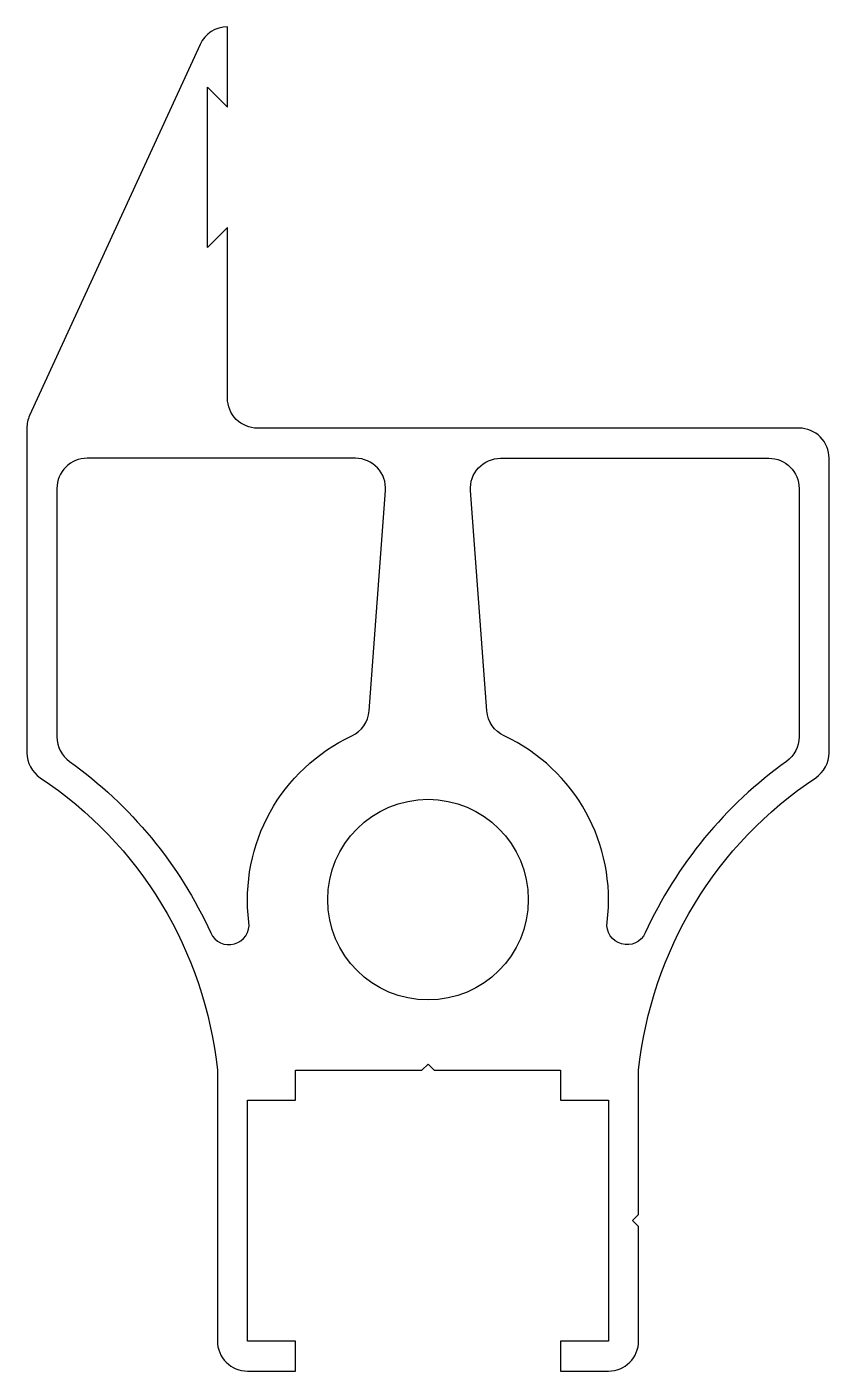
# Model space of a CAD drawing. Extents: x 1772.2 to 1812.2, y 1841.1 to 1908.1.
import ezdxf

# ---------------------------------------------------------------- set-up
doc = ezdxf.new("R2010")
doc.units = 0
doc.layers.add('ANA', color=220, linetype='CONTINUOUS')

msp = doc.modelspace()

# ---------------------------------------------------------------- linework, layer by layer
at = {"layer": 'ANA', "color": 0}
for points in [[(1801.234, 1854.557), (1801.234, 1842.557), (1798.834, 1842.557), (1798.834, 1841.057), (1801.234, 1841.057, 0.414214), (1802.734, 1842.557), (1802.734, 1848.257), (1802.434, 1848.557), (1802.734, 1848.857), (1802.734, 1856.057, -0.223654), (1811.563, 1870.631, 0.251291), (1812.234, 1871.881), (1812.234, 1886.557, 0.414214), (1810.734, 1888.057), (1783.734, 1888.057, -0.414214), (1782.234, 1889.557), (1782.234, 1898.057), (1781.234, 1897.057), (1781.234, 1905.057), (1782.234, 1904.057), (1782.234, 1908.057, 0.293004), (1780.871, 1907.183), (1772.371, 1888.683, 0.108091), (1772.234, 1888.057), (1772.234, 1871.881, 0.251291), (1772.904, 1870.631, -0.223654), (1781.734, 1856.057), (1781.734, 1842.557, 0.414214), (1783.234, 1841.057), (1785.634, 1841.057), (1785.634, 1842.557), (1783.234, 1842.557), (1783.234, 1854.557), (1785.634, 1854.557), (1785.634, 1856.057), (1791.934, 1856.057), (1792.234, 1856.357), (1792.534, 1856.057), (1798.834, 1856.057), (1798.834, 1854.557)], [(1781.402, 1862.896, 0.858806), (1783.304, 1863.436, -0.325978), (1788.439, 1872.718, 0.271828), (1789.302, 1873.967), (1790.115, 1884.946, 0.436016), (1788.619, 1886.557), (1775.234, 1886.557, 0.414214), (1773.734, 1885.057), (1773.734, 1872.668, 0.2419), (1774.361, 1871.449, -0.131033)], [(1810.107, 1871.449, 0.131033), (1803.066, 1862.896, -0.858806), (1801.164, 1863.436, 0.325978), (1796.029, 1872.718, -0.271828), (1795.165, 1873.967), (1794.353, 1884.946, -0.436016), (1795.849, 1886.557), (1809.234, 1886.557, -0.414214), (1810.734, 1885.057), (1810.734, 1872.668, -0.2419)]]:
    msp.add_lwpolyline(points, format="xyb", close=True, dxfattribs=at)
msp.add_circle((1792.234, 1864.557), 5, dxfattribs=at)

doc.saveas('drawing.dxf')
